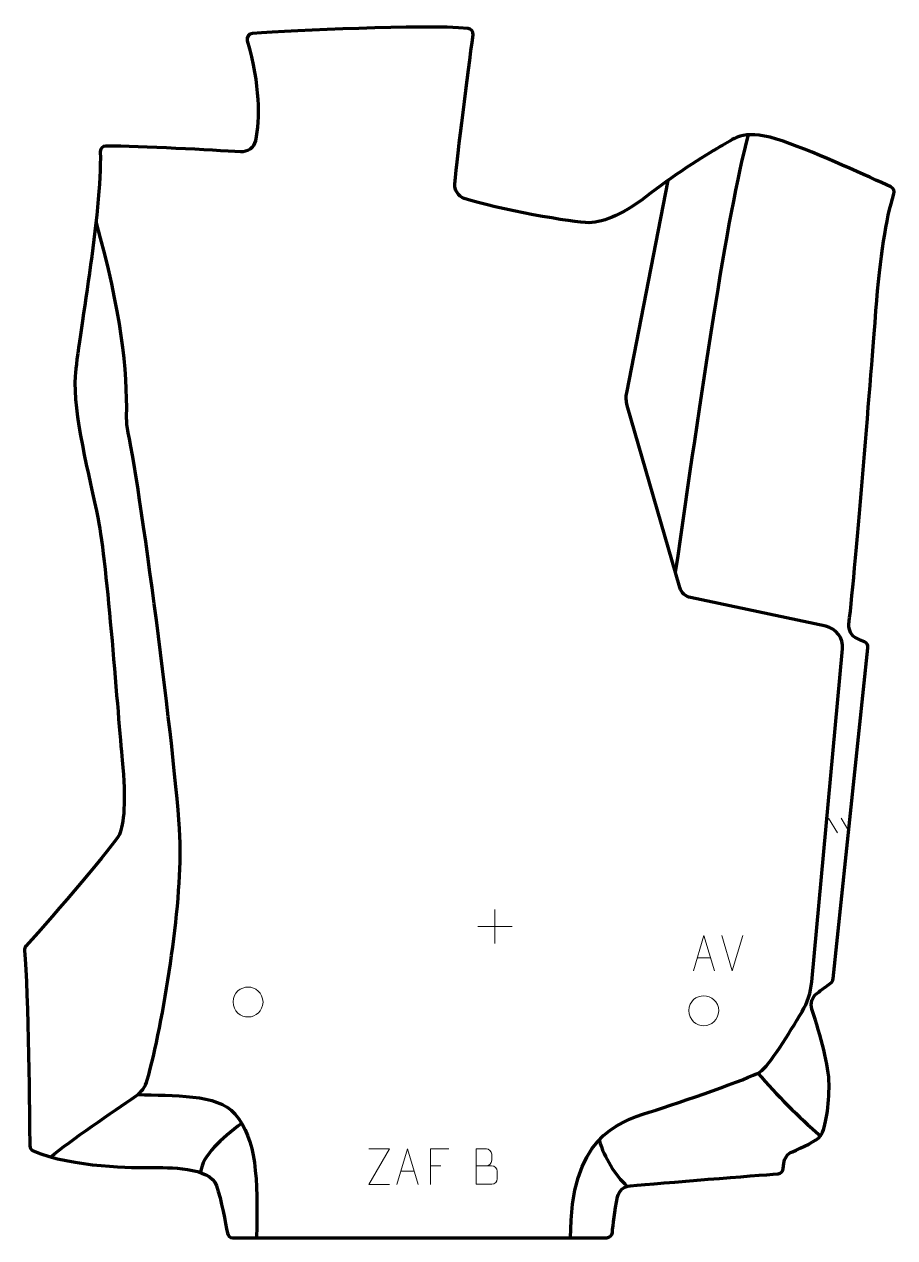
# Model space of a CAD drawing. Header units: millimetres. Extents: x -306 to 306, y -425 to 427.
import ezdxf

# ---------------------------------------------------------------- set-up
doc = ezdxf.new("R2010")
doc.units = ezdxf.units.MM
doc.header["$MEASUREMENT"] = 0
for name, color, linetype in [('layer 1', 7, 'Continuous'), ('layer 2', 7, 'Continuous'), ('layer 3', 7, 'Continuous')]:
    doc.layers.add(name, color=color, linetype=linetype)

msp = doc.modelspace()

# ---------------------------------------------------------------- linework, layer by layer
at = {"layer": 'layer 1', "color": 250, "lineweight": 9}
for points in [[(259.7517, -130.5585), (259.7517, -130.5585), (265.9288, -140.8222), (265.9288, -140.8222)], [(268.6094, -130.5585), (268.6094, -130.5585), (274.7864, -140.8222), (274.7864, -140.8222)], [(25.1167, -194.7078), (25.1167, -194.7078), (25.1167, -218.6857), (25.1167, -218.6857)], [(13.1278, -206.6968), (13.1278, -206.6968), (37.1057, -206.6968), (37.1057, -206.6968)], [(192.0319, -237.9578), (192.0319, -237.9578), (184.7101, -213.0042), (184.7101, -213.0042)], [(199.3538, -213.0042), (199.3538, -213.0042), (192.032, -237.9578), (192.032, -237.9578)], [(167.395, -228.7011), (167.395, -228.7011), (176.8907, -228.7011), (176.8907, -228.7011)], [(-20.1832, -374.9493), (-20.1832, -374.9493), (-13.0151, -374.9493), (-13.0151, -374.9493)], [(-41.1461, -378.7737), (-41.1461, -378.7737), (-31.6504, -378.7737), (-31.6504, -378.7737)]]:
    msp.add_open_spline(points, degree=3, dxfattribs=at)
for points, knots in [([(164.6724, -237.9505), (164.6724, -237.9505), (172.0434, -212.997), (172.0434, -212.997), (172.0434, -212.997), (172.0434, -212.997), (179.6133, -237.9505), (179.6133, -237.9505)], [0, 0, 0, 0, 0.33333333, 0.33333333, 0.33333333, 0.33333333, 1, 1, 1, 1]), ([(-159.0346, -259.7224), (-158.9639, -253.082), (-153.6899, -249.236), (-148.5346, -249.333), (-148.5346, -249.333), (-143.3793, -249.236), (-138.1053, -253.2994), (-138.0346, -259.9398), (-138.0346, -259.9398), (-138.4048, -266.2691), (-142.8467, -270.2998), (-148.5346, -270.3292), (-148.5346, -270.3292), (-153.6899, -270.4262), (-158.9639, -266.3628), (-159.0346, -259.7224)], [0, 0, 0, 0, 0.2, 0.2, 0.2, 0.2, 0.4, 0.4, 0.4, 0.4, 0.6, 0.6, 0.6, 0.6, 1, 1, 1, 1]), ([(161.4909, -265.8446), (161.5616, -259.2042), (166.8356, -255.3582), (171.9909, -255.4552), (171.9909, -255.4552), (177.1462, -255.3582), (182.4202, -259.4216), (182.4909, -266.062), (182.4909, -266.062), (182.1207, -272.3913), (177.6788, -276.422), (171.9909, -276.4514), (171.9909, -276.4514), (166.8356, -276.5484), (161.5616, -272.485), (161.4909, -265.8446)], [0, 0, 0, 0, 0.2, 0.2, 0.2, 0.2, 0.4, 0.4, 0.4, 0.4, 0.6, 0.6, 0.6, 0.6, 1, 1, 1, 1]), ([(-49.1008, -388.0251), (-49.1008, -388.0251), (-63.7198, -388.0251), (-63.7198, -388.0251), (-63.7198, -388.0251), (-63.7198, -388.0251), (-49.0765, -363.0677), (-49.0765, -363.0677), (-49.0765, -363.0677), (-49.0765, -363.0677), (-63.7198, -363.0677), (-63.7198, -363.0677)], [0, 0, 0, 0, 0.25, 0.25, 0.25, 0.25, 0.5, 0.5, 0.5, 0.5, 1, 1, 1, 1]), ([(-43.8687, -388.0231), (-43.8687, -388.0231), (-36.4977, -363.0696), (-36.4977, -363.0696), (-36.4977, -363.0696), (-36.4977, -363.0696), (-28.9278, -388.0231), (-28.9278, -388.0231)], [0, 0, 0, 0, 0.33333333, 0.33333333, 0.33333333, 0.33333333, 1, 1, 1, 1]), ([(-7.3092, -363.0696), (-7.3092, -363.0696), (-20.1832, -363.0696), (-20.1832, -363.0696), (-20.1832, -363.0696), (-20.1832, -363.0696), (-20.1832, -388.0232), (-20.1832, -388.0232)], [0, 0, 0, 0, 0.33333333, 0.33333333, 0.33333333, 0.33333333, 1, 1, 1, 1]), ([(11.9148, -374.9493), (15.5534, -374.9489), (19.1405, -374.9489), (22.7799, -374.9493), (22.7799, -374.9493), (24.7553, -374.9666), (26.6789, -376.7027), (26.6789, -378.7523), (26.6789, -378.7523), (26.6785, -379.8809), (26.6785, -382.9303), (26.6789, -384.0592), (26.6789, -384.0592), (26.6965, -385.9171), (25.1544, -387.931), (22.8329, -387.9141), (22.8329, -387.9141), (19.1931, -387.9137), (15.5537, -387.9137), (11.9148, -387.9141), (11.9148, -387.9141), (11.9148, -379.5958), (11.9148, -371.278), (11.9148, -362.9605), (11.9148, -362.9605), (14.2885, -362.9605), (16.6626, -362.9605), (19.0368, -362.9605), (19.0368, -362.9605), (20.7176, -362.9429), (22.8144, -364.8534), (22.8321, -366.8158), (22.8321, -366.8158), (22.8317, -368.8819), (22.8317, -369.0279), (22.8321, -371.0944), (22.8321, -371.0944), (22.8494, -373.1605), (20.9949, -374.9666), (18.9849, -374.9493)], [0, 0, 0, 0, 0.09090909, 0.09090909, 0.09090909, 0.09090909, 0.18181818, 0.18181818, 0.18181818, 0.18181818, 0.27272727, 0.27272727, 0.27272727, 0.27272727, 0.36363636, 0.36363636, 0.36363636, 0.36363636, 0.45454545, 0.45454545, 0.45454545, 0.45454545, 0.54545455, 0.54545455, 0.54545455, 0.54545455, 0.63636364, 0.63636364, 0.63636364, 0.63636364, 0.72727273, 0.72727273, 0.72727273, 0.72727273, 0.81818182, 0.81818182, 0.81818182, 0.81818182, 1, 1, 1, 1])]:
    msp.add_open_spline(points, degree=3, knots=knots, dxfattribs=at)
at = {"layer": 'layer 2', "color": 230, "lineweight": 200}
msp.add_open_spline([(-302.0643, -360.8289), (-302.1963, -344.2762), (-303.0453, -252.4644), (-305.8454, -223.5402), (-305.8454, -223.5402), (-305.9547, -222.4109), (-305.5815, -221.2916), (-304.8157, -220.4544), (-304.8157, -220.4544), (-284.175, -197.889), (-242.2459, -148.7153), (-239.0734, -142.1272), (-239.0734, -142.1272), (-235.8377, -135.4067), (-234.3444, -118.2325), (-237.0823, -89.8581), (-237.0823, -89.8581), (-239.8202, -61.4836), (-247.7849, 49.5258), (-254.0072, 79.6428), (-254.0072, 79.6428), (-260.2298, 109.7598), (-271.9283, 154.7619), (-270.1859, 180.0497), (-270.1859, 180.0497), (-268.5018, 204.494), (-251.0022, 296.2466), (-252.5351, 337.6355), (-252.5351, 337.6355), (-252.6187, 339.8958), (-250.8075, 341.7689), (-248.5455, 341.7726), (-248.5455, 341.7726), (-223.3427, 341.811), (-173.8653, 338.9779), (-153.8105, 337.7573), (-153.8105, 337.7573), (-148.8844, 337.4574), (-144.4514, 340.7901), (-143.4325, 345.6196), (-143.4325, 345.6196), (-140.1485, 361.1891), (-140.194, 384.3973), (-149.0763, 415.8848), (-149.0763, 415.8848), (-149.7677, 418.3363), (-148.0268, 420.8033), (-145.4846, 420.9652), (-145.4846, 420.9652), (-115.114, 422.9023), (-26.6426, 427.4517), (6.1428, 424.5692), (6.1428, 424.5692), (8.4221, 424.3684), (10.0692, 422.304), (9.7559, 420.037), (9.7559, 420.037), (6.0504, 393.2122), (-1.2484, 336.8944), (-3.1514, 315.4053), (-3.1514, 315.4053), (-3.5561, 310.8346), (-0.8038, 306.5671), (3.5365, 305.0784), (3.5365, 305.0784), (25.6976, 297.4774), (81.4002, 287.7538), (91.2166, 287.9722), (91.2166, 287.9722), (102.4169, 288.2209), (116.1068, 294.4432), (134.5253, 308.6308), (134.5253, 308.6308), (152.9438, 322.8178), (176.3404, 337.5029), (185.3006, 342.4809), (185.3006, 342.4809), (194.2612, 347.459), (200.7322, 354.6772), (227.8626, 345.2189), (227.8626, 345.2189), (253.022, 336.4477), (288.2426, 320.1843), (303.5486, 313.1041), (303.5486, 313.1041), (305.3717, 312.2606), (306.2787, 310.1986), (305.6825, 308.2806), (305.6825, 308.2806), (300.0451, 290.1439), (296.1187, 265.3422), (293.0742, 225.9958), (293.0742, 225.9958), (290.0351, 186.72), (279.0908, 47.9718), (274.0602, 5.8953), (274.0602, 5.8953), (273.5487, 1.6158), (275.8368, -2.5069), (279.7371, -4.3417), (279.7371, -4.3417), (281.7511, -5.2893), (283.5944, -6.0992), (285.0016, -6.699), (285.0016, -6.699), (286.618, -7.3883), (287.5942, -9.0495), (287.4104, -10.7968), (287.4104, -10.7968), (287.4104, -10.7968), (262.9428, -243.3165), (262.9428, -243.3165), (262.9428, -243.3165), (262.7939, -244.7308), (262.0502, -246.0146), (260.8967, -246.8471), (260.8967, -246.8471), (258.7052, -248.4297), (254.8924, -251.2025), (251.5414, -253.7429), (251.5414, -253.7429), (248.1483, -256.3153), (246.7527, -260.7459), (248.0612, -264.7975), (248.0612, -264.7975), (254.1279, -283.5829), (260.0952, -304.9186), (260.0952, -317.6013), (260.0952, -317.6013), (260.0952, -331.7886), (257.8547, -348.5893), (254.1212, -353.8161), (254.1212, -353.8161), (251.608, -357.335), (240.9735, -362.2069), (234.2909, -365.0157), (234.2909, -365.0157), (230.8661, -366.455), (228.5265, -369.6762), (228.209, -373.3776), (228.209, -373.3776), (228.209, -373.3776), (227.9038, -376.9396), (227.9038, -376.9396), (227.9038, -376.9396), (227.7363, -378.891), (226.1826, -380.4345), (224.2296, -380.5858), (224.2296, -380.5858), (208.6591, -381.7926), (143.6616, -386.8476), (120.151, -388.9636), (120.151, -388.9636), (115.7836, -389.3569), (112.1775, -392.5513), (111.269, -396.8411), (111.269, -396.8411), (109.1588, -406.8042), (108.1146, -416.6891), (107.6714, -421.8414), (107.6714, -421.8414), (107.4934, -423.9111), (105.7633, -425.499), (103.6862, -425.499), (103.6862, -425.499), (103.6862, -425.499), (-159.1594, -425.499), (-159.1594, -425.499), (-159.1594, -425.499), (-161.1025, -425.499), (-162.7636, -424.1045), (-163.0988, -422.1906), (-163.0988, -422.1906), (-164.3039, -415.3108), (-167.3064, -399.2428), (-170.7502, -388.911), (-170.7502, -388.911), (-175.2305, -375.4706), (-205.0988, -376.2171), (-216.6724, -376.2171), (-216.6724, -376.2171), (-227.9133, -376.2171), (-271.6703, -376.3346), (-299.6044, -364.4841), (-299.6044, -364.4841), (-301.0794, -363.8586), (-302.0516, -362.4309), (-302.0643, -360.8289)], degree=3, knots=[0, 0, 0, 0, 0.02083333, 0.02083333, 0.02083333, 0.02083333, 0.04166667, 0.04166667, 0.04166667, 0.04166667, 0.0625, 0.0625, 0.0625, 0.0625, 0.08333333, 0.08333333, 0.08333333, 0.08333333, 0.10416667, 0.10416667, 0.10416667, 0.10416667, 0.125, 0.125, 0.125, 0.125, 0.14583333, 0.14583333, 0.14583333, 0.14583333, 0.16666667, 0.16666667, 0.16666667, 0.16666667, 0.1875, 0.1875, 0.1875, 0.1875, 0.20833333, 0.20833333, 0.20833333, 0.20833333, 0.22916667, 0.22916667, 0.22916667, 0.22916667, 0.25, 0.25, 0.25, 0.25, 0.27083333, 0.27083333, 0.27083333, 0.27083333, 0.29166667, 0.29166667, 0.29166667, 0.29166667, 0.3125, 0.3125, 0.3125, 0.3125, 0.33333333, 0.33333333, 0.33333333, 0.33333333, 0.35416667, 0.35416667, 0.35416667, 0.35416667, 0.375, 0.375, 0.375, 0.375, 0.39583333, 0.39583333, 0.39583333, 0.39583333, 0.41666667, 0.41666667, 0.41666667, 0.41666667, 0.4375, 0.4375, 0.4375, 0.4375, 0.45833333, 0.45833333, 0.45833333, 0.45833333, 0.47916667, 0.47916667, 0.47916667, 0.47916667, 0.5, 0.5, 0.5, 0.5, 0.52083333, 0.52083333, 0.52083333, 0.52083333, 0.54166667, 0.54166667, 0.54166667, 0.54166667, 0.5625, 0.5625, 0.5625, 0.5625, 0.58333333, 0.58333333, 0.58333333, 0.58333333, 0.60416667, 0.60416667, 0.60416667, 0.60416667, 0.625, 0.625, 0.625, 0.625, 0.64583333, 0.64583333, 0.64583333, 0.64583333, 0.66666667, 0.66666667, 0.66666667, 0.66666667, 0.6875, 0.6875, 0.6875, 0.6875, 0.70833333, 0.70833333, 0.70833333, 0.70833333, 0.72916667, 0.72916667, 0.72916667, 0.72916667, 0.75, 0.75, 0.75, 0.75, 0.77083333, 0.77083333, 0.77083333, 0.77083333, 0.79166667, 0.79166667, 0.79166667, 0.79166667, 0.8125, 0.8125, 0.8125, 0.8125, 0.83333333, 0.83333333, 0.83333333, 0.83333333, 0.85416667, 0.85416667, 0.85416667, 0.85416667, 0.875, 0.875, 0.875, 0.875, 0.89583333, 0.89583333, 0.89583333, 0.89583333, 0.91666667, 0.91666667, 0.91666667, 0.91666667, 0.9375, 0.9375, 0.9375, 0.9375, 0.95833333, 0.95833333, 0.95833333, 0.95833333, 1, 1, 1, 1], dxfattribs=at)
at = {"layer": 'layer 3', "color": 142, "lineweight": 200}
for points in [[(203.1918, 349.7354), (187.8425, 293.2176), (169.8077, 165.4591), (151.9491, 42.3619)], [(210.0118, -309.7234), (223.3224, -325.4886), (238.0474, -340.1702), (254.1213, -353.816)], [(-153.0507, -345.1169), (-167.2613, -356.1429), (-180.5966, -367.2632), (-182.0017, -379.6731)], [(98.3324, -356.7634), (102.244, -370.0927), (109.2724, -380.5239), (117.9582, -389.4143)]]:
    msp.add_open_spline(points, degree=3, dxfattribs=at)
for points, knots in [([(78.2613, -425.4991), (78.2613, -355.8027), (110.2353, -344.7463), (133.5437, -337.2755), (133.5437, -337.2755), (156.8517, -329.8047), (203.1692, -313.9675), (211.5365, -308.8871), (211.5365, -308.8871), (217.4456, -305.2994), (232.6408, -280.7827), (241.0591, -266.6878), (241.0591, -266.6878), (244.8864, -260.2786), (247.2292, -253.0964), (247.9171, -245.663), (247.9171, -245.663), (247.9171, -245.663), (269.5896, -11.6041), (269.5896, -11.6041), (269.5896, -11.6041), (270.2257, -4.0681), (265.1528, 2.7629), (257.7546, 4.3317), (257.7546, 4.3317), (257.7546, 4.3317), (162.6948, 24.4897), (162.6948, 24.4897), (162.6948, 24.4897), (159.0425, 25.2306), (156.1049, 27.9403), (155.073, 31.5213), (155.073, 31.5213), (155.073, 31.5213), (118.1908, 159.5034), (118.1908, 159.5034), (118.1908, 159.5034), (117.3484, 162.4262), (117.2126, 165.507), (117.7947, 168.4926), (117.7947, 168.4926), (117.7947, 168.4926), (146.9034, 317.7493), (146.9034, 317.7493)], [0, 0, 0, 0, 0.08333333, 0.08333333, 0.08333333, 0.08333333, 0.16666667, 0.16666667, 0.16666667, 0.16666667, 0.25, 0.25, 0.25, 0.25, 0.33333333, 0.33333333, 0.33333333, 0.33333333, 0.41666667, 0.41666667, 0.41666667, 0.41666667, 0.5, 0.5, 0.5, 0.5, 0.58333333, 0.58333333, 0.58333333, 0.58333333, 0.66666667, 0.66666667, 0.66666667, 0.66666667, 0.75, 0.75, 0.75, 0.75, 0.83333333, 0.83333333, 0.83333333, 0.83333333, 1, 1, 1, 1]), ([(-287.3719, -368.7061), (-273.41, -357.1357), (-243.657, -337.1413), (-227.2864, -325.7639), (-227.2864, -325.7639), (-223.4905, -323.1262), (-220.7276, -319.2594), (-219.4628, -314.813), (-219.4628, -314.813), (-207.9757, -274.4376), (-195.1311, -191.9479), (-196.2575, -148.0211), (-196.2575, -148.0211), (-197.3924, -103.7542), (-223.6768, 98.5936), (-232.806, 140.3742), (-232.806, 140.3742), (-233.63, 144.1468), (-234.0079, 147.999), (-233.9408, 151.8603), (-233.9408, 151.8603), (-233.3831, 183.9909), (-237.415, 224.9671), (-255.4864, 288.7775)], [0, 0, 0, 0, 0.14285714, 0.14285714, 0.14285714, 0.14285714, 0.28571429, 0.28571429, 0.28571429, 0.28571429, 0.42857143, 0.42857143, 0.42857143, 0.42857143, 0.57142857, 0.57142857, 0.57142857, 0.57142857, 0.71428571, 0.71428571, 0.71428571, 0.71428571, 1, 1, 1, 1]), ([(-226.0902, -324.8614), (-201.6176, -325.8986), (-170.0486, -323.9315), (-157.8086, -338.4705), (-157.8086, -338.4705), (-142.4631, -356.6989), (-141.6726, -382.5398), (-142.569, -425.499)], [0, 0, 0, 0, 0.33333333, 0.33333333, 0.33333333, 0.33333333, 1, 1, 1, 1])]:
    msp.add_open_spline(points, degree=3, knots=knots, dxfattribs=at)

doc.saveas('drawing.dxf')
